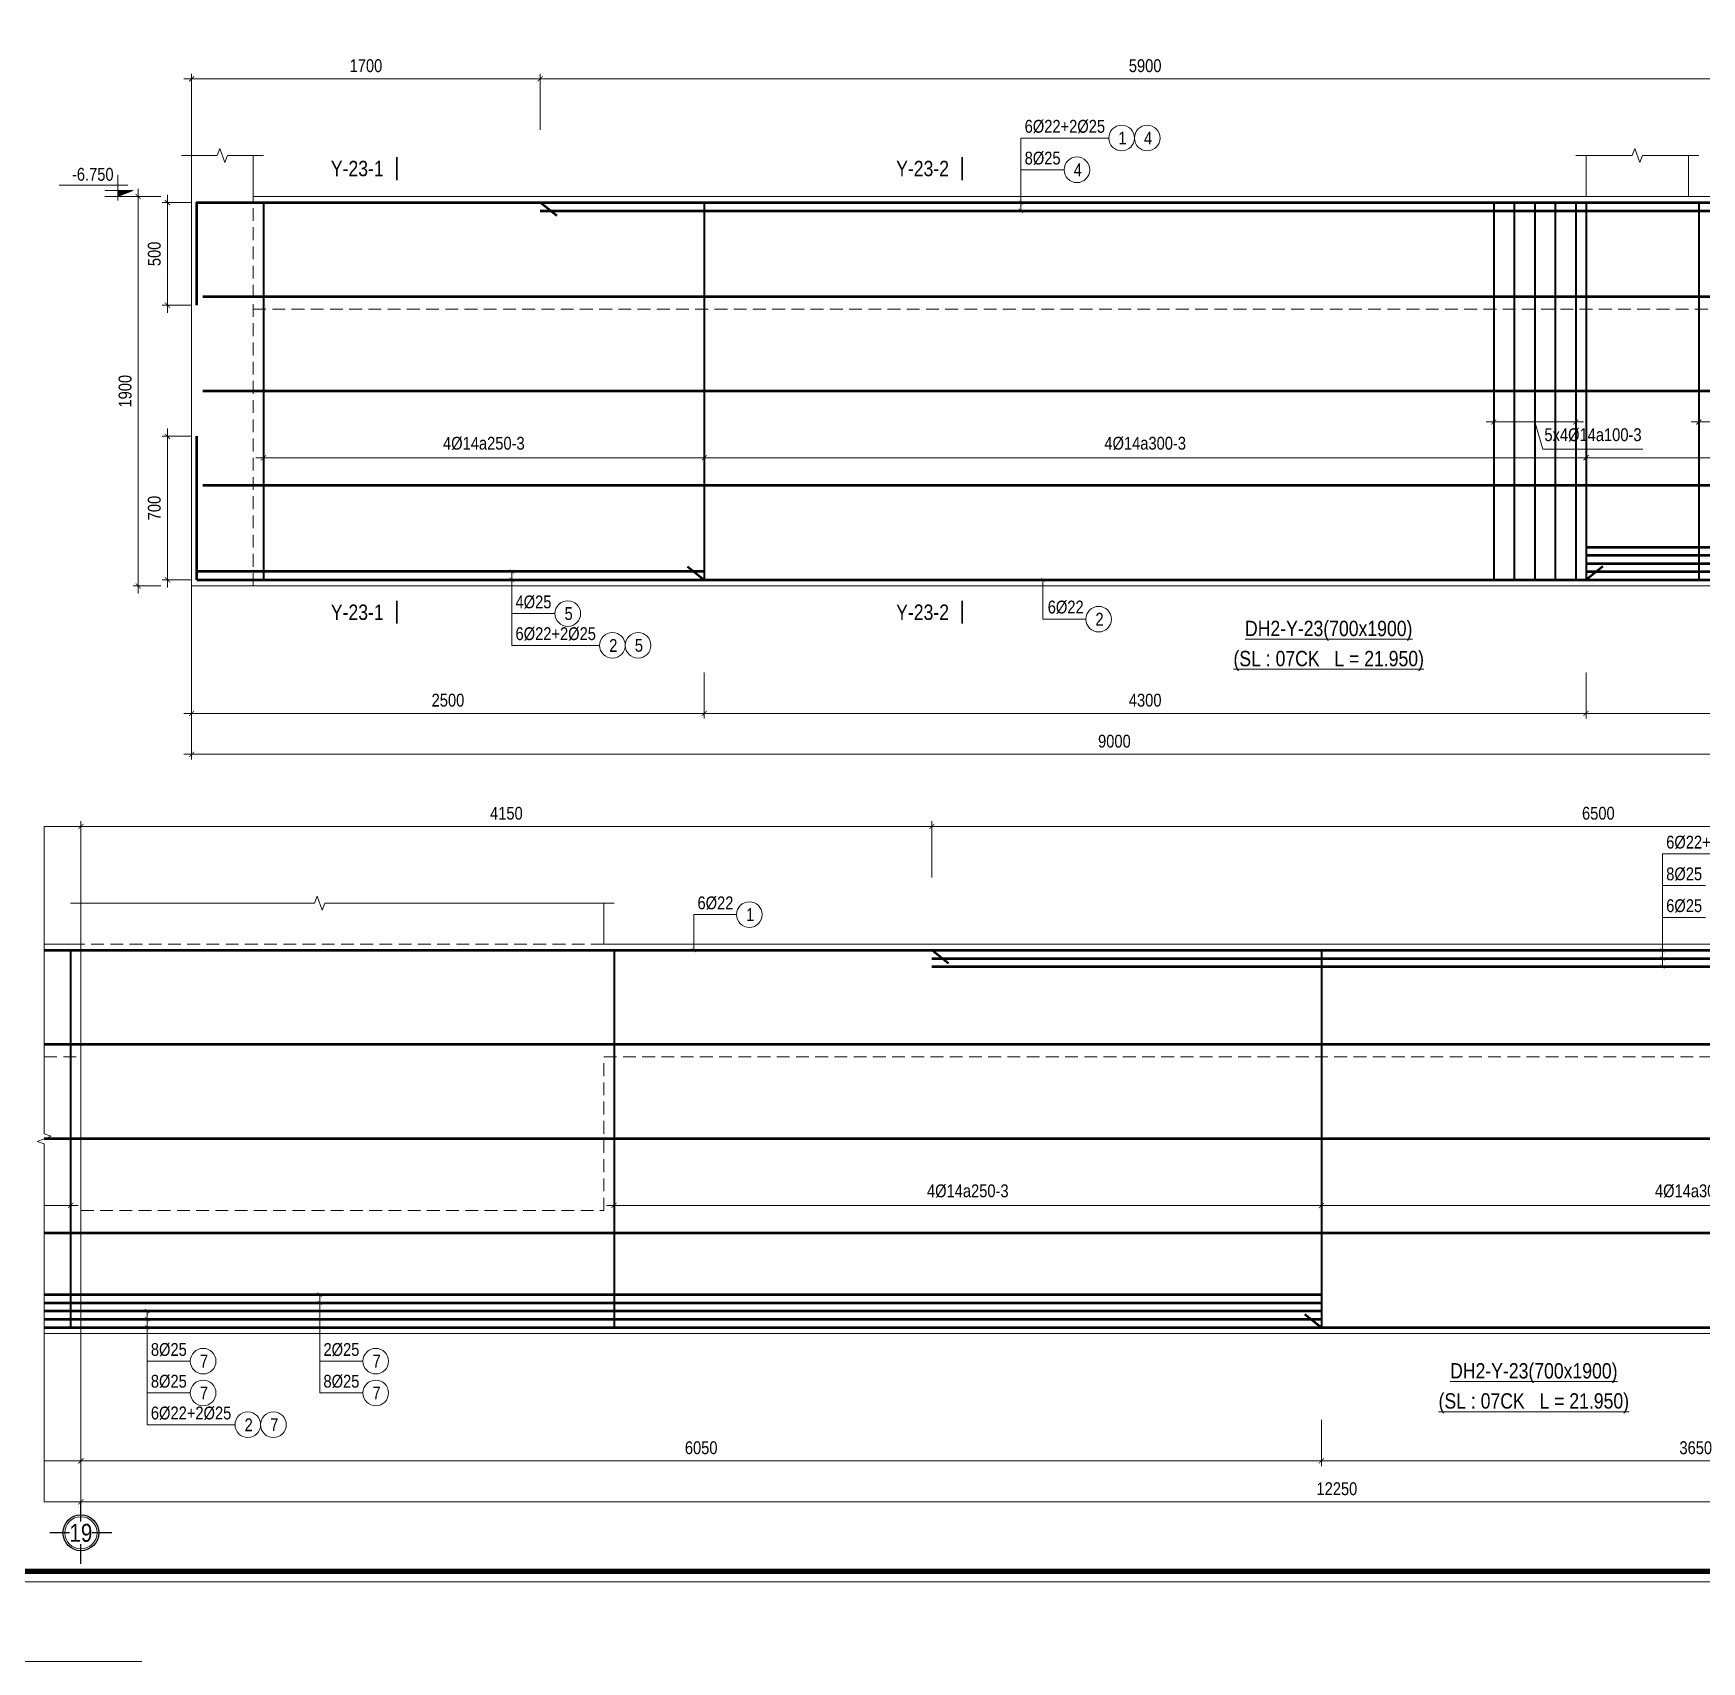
# Model space of a CAD drawing. Header units: millimetres. Extents: x 3014920 to 3563667, y -1638653 to -1356471.
# Drawn here: x 3280740 to 3288876, y -1621074 to -1613131 of the extents above; entities that cross this region are included whole.
import ezdxf
from ezdxf.enums import TextEntityAlignment as Align
from ezdxf.xclip import XClip

# ---------------------------------------------------------------- set-up
doc = ezdxf.new("R2010")
doc.units = ezdxf.units.MM
doc.header["$MEASUREMENT"] = 0
doc.header["$XCLIPFRAME"] = 0
doc.header["$PDMODE"] = 2
for name, pattern in [('6 TANG DIEN HINH 14-15$0$ACAD_ISO10W100', [18, 12, -3, 0, -3]), ('ACAD_ISO04W100', [30, 24, -3, 0, -3]), ('HIDDEN', [0.375, 0.25, -0.125])]:
    doc.linetypes.add(name, pattern=pattern)
doc.layers.get('0').update_dxf_attribs({"lineweight": 9})
doc.layers.get('Defpoints').update_dxf_attribs({"color": 10, "lineweight": 0})
for name, color, linetype, lineweight in [('2', 2, 'Continuous', 20), ('CDAI', 21, 'Continuous', 40), ('CTHEP', 50, 'Continuous', 50), ('DBAO', 90, 'Continuous', 13), ('DGIONG', 130, 'Continuous', 13), ('DMo', 9, 'HIDDEN', 9), ('HATCH', 154, 'Continuous', 9), ('KTH', 154, 'Continuous', 9), ('Net khuat', 8, 'HIDDEN', 13), ('TEXT', 7, 'Continuous', 15), ('TRUC', 251, 'ACAD_ISO04W100', 9)]:
    doc.layers.add(name, color=color, linetype=linetype, lineweight=lineweight)
doc.layers.add('8', color=8, linetype='Continuous')
doc.styles.add('HELVECONDENSE', font='VHELVCN_0.TTF')
doc.styles.add('Star-HelCon', font='VHELVCN_0.TTF')
doc.styles.add('TTP-HelCon', font='VHELVCN_0.TTF')
doc.styles.add('VNI-HELVE-CONDENSE', font='VHELVCN_0.TTF')
doc.dimstyles.new('kc-25', dxfattribs={"dimtxt": 62.5, "dimasz": 20, "dimexe": 20, "dimexo": 50, "dimgap": 25, "dimtad": 3, "dimdec": 0, "dimzin": 0, "dimdsep": 46, "dimtxsty": 'VNI-HELVE-CONDENSE', "dimblk": 'DIM', "dimcen": 2.5, "dimclrd": 256, "dimclre": 154, "dimclrt": 7, "dimaunit": 1, "dimadec": 0, "dimazin": 0, "dimtfac": 1, "dimtdec": 0, "dimtix": 1, "dimtmove": 0, "dimatfit": 3, "dimldrblk": 'DOT', "dimfxl": 1, "dimtolj": 1, "dimtzin": 0, "dimarcsym": 0})
doc.dimstyles.new('TTP-25', dxfattribs={"dimscale": 25, "dimtxt": 2.5, "dimasz": 1, "dimexe": 1, "dimexo": 1, "dimgap": 0.09, "dimtad": 0, "dimdec": 4, "dimrnd": 1, "dimzin": 9, "dimdsep": 46, "dimtxsty": 'TTP-HelCon', "dimblk": 'ARCHTICK', "dimcen": 0.09, "dimdle": 1.5, "dimclrd": 256, "dimclre": 256, "dimclrt": 7, "dimadec": 0, "dimazin": 0, "dimtfac": 1, "dimtdec": 4, "dimtmove": 0, "dimatfit": 3, "dimldrblk": 'ARCHTICK', "dimfxl": 1, "dimtvp": 1, "dimtolj": 1, "dimtzin": 0, "dimarcsym": 0})

# ---------------------------------------------------------------- blocks, each defined once
blk = doc.blocks.new('_ArchTick')
at = {"color": 0, "linetype": 'ByBlock', "const_width": 0.15}
blk.add_lwpolyline([(-0.5, -0.5), (0.5, 0.5)], dxfattribs=at)
blk = doc.blocks.new('*D1471')
at = {"layer": 'Defpoints', "color": 0, "transparency": 16777216}
for p in [(1500, -2296.5), (10500, -2296.5), (1500, -2721.4)]:
    blk.add_point(p, dxfattribs=at)
at = {"layer": 'KTH', "lineweight": -2, "transparency": 16777216}
for p, q in [((1500, -2321.5), (1500, -2746.4)), ((10500, -2321.5), (10500, -2746.4)), ((10537.5, -2721.4), (1462.5, -2721.4))]:
    blk.add_line(p, q, dxfattribs=at)
at = {"layer": 'KTH', "lineweight": -2, "transparency": 16777216, "xscale": 25, "yscale": 25, "zscale": 25, "rotation": 180}
blk.add_blockref('_ArchTick', (1500, -2721.4), dxfattribs=at)
at = {"layer": 'KTH', "lineweight": -2, "transparency": 16777216, "xscale": 25, "yscale": 25, "zscale": 25}
blk.add_blockref('_ArchTick', (10500, -2721.4), dxfattribs=at)
at = {"layer": 'KTH', "color": 7, "transparency": 16777216, "insert": (6000, -2657.6), "char_height": 62.5, "attachment_point": 5, "style": 'TTP-HelCon'}
blk.add_mtext('\\A1;9000', dxfattribs=at)
blk = doc.blocks.new('*D1472')
at = {"layer": 'Defpoints', "color": 0, "transparency": 16777216}
for p in [(3200, 574), (3200, 300), (9100, 300)]:
    blk.add_point(p, dxfattribs=at)
at = {"layer": 'KTH', "lineweight": -2, "transparency": 16777216}
for p, q in [((9137.5, 574), (3162.5, 574)), ((3200, 325), (3200, 599)), ((9100, 325), (9100, 599))]:
    blk.add_line(p, q, dxfattribs=at)
at = {"layer": 'KTH', "lineweight": -2, "transparency": 16777216, "xscale": 25, "yscale": 25, "zscale": 25, "rotation": 180}
blk.add_blockref('_ArchTick', (3200, 574), dxfattribs=at)
at = {"layer": 'KTH', "lineweight": -2, "transparency": 16777216, "xscale": 25, "yscale": 25, "zscale": 25}
blk.add_blockref('_ArchTick', (9100, 574), dxfattribs=at)
at = {"layer": 'KTH', "color": 7, "transparency": 16777216, "insert": (6150, 637.8), "char_height": 62.5, "attachment_point": 5, "style": 'TTP-HelCon'}
blk.add_mtext('\\A1;5900', dxfattribs=at)
blk = doc.blocks.new('*D1461')
at = {"layer": 'Defpoints', "color": 0, "transparency": 16777216}
for p in [(1500, 574), (1500, 300), (3200, 300)]:
    blk.add_point(p, dxfattribs=at)
at = {"layer": 'KTH', "lineweight": -2, "transparency": 16777216}
for p, q in [((3237.5, 574), (1462.5, 574)), ((1500, 325), (1500, 599)), ((3200, 325), (3200, 599))]:
    blk.add_line(p, q, dxfattribs=at)
at = {"layer": 'KTH', "lineweight": -2, "transparency": 16777216, "xscale": 25, "yscale": 25, "zscale": 25, "rotation": 180}
blk.add_blockref('_ArchTick', (1500, 574), dxfattribs=at)
at = {"layer": 'KTH', "lineweight": -2, "transparency": 16777216, "xscale": 25, "yscale": 25, "zscale": 25}
blk.add_blockref('_ArchTick', (3200, 574), dxfattribs=at)
at = {"layer": 'KTH', "color": 7, "transparency": 16777216, "insert": (2350, 637.8), "char_height": 62.5, "attachment_point": 5, "style": 'TTP-HelCon'}
blk.add_mtext('\\A1;1700', dxfattribs=at)
blk = doc.blocks.new('*D1462')
at = {"layer": 'Defpoints', "color": 0, "transparency": 16777216}
for p in [(1500, -2296.5), (4000, -2296.5), (4000, -2521.5)]:
    blk.add_point(p, dxfattribs=at)
at = {"layer": 'KTH', "lineweight": -2, "transparency": 16777216}
for p, q in [((1500, -2321.5), (1500, -2546.5)), ((4000, -2321.5), (4000, -2546.5)), ((1462.5, -2521.5), (4037.5, -2521.5))]:
    blk.add_line(p, q, dxfattribs=at)
at = {"layer": 'KTH', "lineweight": -2, "transparency": 16777216, "xscale": 25, "yscale": 25, "zscale": 25, "rotation": 180}
blk.add_blockref('_ArchTick', (1500, -2521.5), dxfattribs=at)
at = {"layer": 'KTH', "lineweight": -2, "transparency": 16777216, "xscale": 25, "yscale": 25, "zscale": 25}
blk.add_blockref('_ArchTick', (4000, -2521.5), dxfattribs=at)
at = {"layer": 'KTH', "color": 7, "transparency": 16777216, "insert": (2750, -2457.6), "char_height": 62.5, "attachment_point": 5, "style": 'TTP-HelCon'}
blk.add_mtext('\\A1;2500', dxfattribs=at)
blk = doc.blocks.new('*D1463')
at = {"layer": 'Defpoints', "color": 0, "transparency": 16777216}
for p in [(4000, -2296.5), (8300, -2296.5), (8300, -2521.5)]:
    blk.add_point(p, dxfattribs=at)
at = {"layer": 'KTH', "lineweight": -2, "transparency": 16777216}
for p, q in [((4000, -2321.5), (4000, -2546.5)), ((8300, -2321.5), (8300, -2546.5)), ((3962.5, -2521.5), (8337.5, -2521.5))]:
    blk.add_line(p, q, dxfattribs=at)
at = {"layer": 'KTH', "lineweight": -2, "transparency": 16777216, "xscale": 25, "yscale": 25, "zscale": 25, "rotation": 180}
blk.add_blockref('_ArchTick', (4000, -2521.5), dxfattribs=at)
at = {"layer": 'KTH', "lineweight": -2, "transparency": 16777216, "xscale": 25, "yscale": 25, "zscale": 25}
blk.add_blockref('_ArchTick', (8300, -2521.5), dxfattribs=at)
at = {"layer": 'KTH', "color": 7, "transparency": 16777216, "insert": (6150, -2457.6), "char_height": 62.5, "attachment_point": 5, "style": 'TTP-HelCon'}
blk.add_mtext('\\A1;4300', dxfattribs=at)
blk = doc.blocks.new('*D1464')
at = {"layer": 'Defpoints', "color": 0, "transparency": 16777216}
for p in [(1850, -777.8), (4000, -777.8), (4000, -1274.9)]:
    blk.add_point(p, dxfattribs=at)
at = {"layer": 'KTH', "lineweight": -2, "transparency": 16777216}
for p, q in [((1850, -802.8), (1850, -1299.9)), ((4000, -802.8), (4000, -1299.9)), ((1812.5, -1274.9), (4037.5, -1274.9))]:
    blk.add_line(p, q, dxfattribs=at)
at = {"layer": 'KTH', "lineweight": -2, "transparency": 16777216, "xscale": 25, "yscale": 25, "zscale": 25, "rotation": 180}
blk.add_blockref('_ArchTick', (1850, -1274.9), dxfattribs=at)
at = {"layer": 'KTH', "lineweight": -2, "transparency": 16777216, "xscale": 25, "yscale": 25, "zscale": 25}
blk.add_blockref('_ArchTick', (4000, -1274.9), dxfattribs=at)
at = {"layer": 'KTH', "color": 7, "transparency": 16777216, "insert": (2925, -1205), "char_height": 62.5, "attachment_point": 5, "style": 'TTP-HelCon'}
blk.add_mtext('\\A1;4Þ14a250-3', dxfattribs=at)
blk = doc.blocks.new('*D1465')
at = {"layer": 'Defpoints', "color": 0, "transparency": 16777216}
for p in [(4000, -777.8), (8300, -777.8), (8300, -1274.9)]:
    blk.add_point(p, dxfattribs=at)
at = {"layer": 'KTH', "lineweight": -2, "transparency": 16777216}
for p, q in [((4000, -802.8), (4000, -1299.9)), ((8300, -802.8), (8300, -1299.9)), ((3962.5, -1274.9), (8337.5, -1274.9))]:
    blk.add_line(p, q, dxfattribs=at)
at = {"layer": 'KTH', "lineweight": -2, "transparency": 16777216, "xscale": 25, "yscale": 25, "zscale": 25, "rotation": 180}
blk.add_blockref('_ArchTick', (4000, -1274.9), dxfattribs=at)
at = {"layer": 'KTH', "lineweight": -2, "transparency": 16777216, "xscale": 25, "yscale": 25, "zscale": 25}
blk.add_blockref('_ArchTick', (8300, -1274.9), dxfattribs=at)
at = {"layer": 'KTH', "color": 7, "transparency": 16777216, "insert": (6150, -1205), "char_height": 62.5, "attachment_point": 5, "style": 'TTP-HelCon'}
blk.add_mtext('\\A1;4Þ14a300-3', dxfattribs=at)
blk = doc.blocks.new('dau truc')
blk.add_circle((0, 0), 180)
at = {"layer": '8'}
for p, q in [((0, 127), (0, 345)), ((-127, 0), (-345, 0)), ((0, -345), (0, -127)), ((345, 0), (127, 0))]:
    blk.add_line(p, q, dxfattribs=at)
blk.add_circle((0, 0), 200, dxfattribs=at)
at = {"layer": 'TEXT', "style": 'HELVECONDENSE'}
blk.add_attdef('A', text='', height=233, dxfattribs=at).set_placement((0, 0), align=Align.MIDDLE)
blk = doc.blocks.new('DIM')
h = blk.add_hatch(color=1)
h.paths.add_polyline_path([(0.49, 0.29, 1), (0.29, 0.49), (-0.19, 0), (0.19, 0)])
h.paths.add_polyline_path([(0.19, 0), (-0.19, 0), (-0.49, -0.29, 1), (-0.29, -0.49)])
at = {"color": 9}
for p, q in [((-0.19, 0), (-1.5, 0)), ((0.19, 0), (1.5, 0))]:
    blk.add_line(p, q, dxfattribs=at)
at = {"color": 1}
for p, q in [((-0.49, -0.29), (0.29, 0.49)), ((-0.29, -0.49), (0.49, 0.29)), ((-0.19, 0), (0.19, 0))]:
    blk.add_line(p, q, dxfattribs=at)
blk.add_arc((-0.39, -0.39), 0.138, 135, 315, dxfattribs=at)
blk = doc.blocks.new('*D1467')
at = {"layer": 'Defpoints', "color": 0, "transparency": 16777216}
for p in [(1375.6, 0), (1239.6, -1900), (1375.6, -1900)]:
    blk.add_point(p, dxfattribs=at)
at = {"layer": 'KTH', "lineweight": -2, "transparency": 16777216}
for p, q in [((1350.6, 0), (1214.6, 0)), ((1239.6, 37.5), (1239.6, -1937.5)), ((1350.6, -1900), (1214.6, -1900))]:
    blk.add_line(p, q, dxfattribs=at)
at = {"layer": 'KTH', "lineweight": -2, "transparency": 16777216, "xscale": 25, "yscale": 25, "zscale": 25}
for p, rotation in [((1239.6, 0), 90), ((1239.6, -1900), 270)]:
    blk.add_blockref('_ArchTick', p, dxfattribs=dict(at, rotation=rotation))
at = {"layer": 'KTH', "color": 7, "transparency": 16777216, "insert": (1175.7, -950), "char_height": 62.5, "attachment_point": 5, "rotation": 90, "style": 'TTP-HelCon'}
blk.add_mtext('\\A1;1900', dxfattribs=at)
blk = doc.blocks.new('CODE')
at = {"layer": 'DBAO'}
for p, q in [((-62.5, -20), (-62.5, 105)), ((-62.5, 0), (-137.5, 30)), ((-137.5, 30), (0, 30)), ((-137.5, 0), (0, 0)), ((-112.5, 55), (223.6, 55))]:
    blk.add_line(p, q, dxfattribs=at)
at = {"layer": 'HATCH', "color": 1}
blk.add_solid([(-62.5, 0), (-137.5, 30), (-62.5, 30)], dxfattribs=at)
blk = doc.blocks.new('*D1468')
at = {"layer": 'Defpoints', "color": 0, "transparency": 16777216}
for p in [(8300, -777.8), (10450, -777.8), (8300, -1274.9)]:
    blk.add_point(p, dxfattribs=at)
at = {"layer": 'KTH', "lineweight": -2, "transparency": 16777216}
for p, q in [((8300, -802.8), (8300, -1299.9)), ((10450, -802.8), (10450, -1299.9)), ((9375, -1274.9), (9881.2, -1205)), ((9881.2, -1205), (10290.4, -1205)), ((10487.5, -1274.9), (8262.5, -1274.9))]:
    blk.add_line(p, q, dxfattribs=at)
at = {"layer": 'KTH', "lineweight": -2, "transparency": 16777216, "xscale": 25, "yscale": 25, "zscale": 25, "rotation": 180}
blk.add_blockref('_ArchTick', (8300, -1274.9), dxfattribs=at)
at = {"layer": 'KTH', "lineweight": -2, "transparency": 16777216, "xscale": 25, "yscale": 25, "zscale": 25}
blk.add_blockref('_ArchTick', (10450, -1274.9), dxfattribs=at)
at = {"layer": 'KTH', "color": 7, "transparency": 16777216, "insert": (10085.8, -1135.1), "char_height": 62.5, "attachment_point": 5, "style": 'TTP-HelCon'}
blk.add_mtext('\\A1;4Þ14a250-3', dxfattribs=at)
blk = doc.blocks.new('*D1469')
at = {"layer": 'Defpoints', "color": 0, "transparency": 16777216}
for p in [(10500, 574), (9100, 300), (10500, 300)]:
    blk.add_point(p, dxfattribs=at)
at = {"layer": 'KTH', "lineweight": -2, "transparency": 16777216}
for p, q in [((9062.5, 574), (10537.5, 574)), ((9100, 325), (9100, 599)), ((10500, 325), (10500, 599))]:
    blk.add_line(p, q, dxfattribs=at)
at = {"layer": 'KTH', "lineweight": -2, "transparency": 16777216, "xscale": 25, "yscale": 25, "zscale": 25, "rotation": 180}
blk.add_blockref('_ArchTick', (9100, 574), dxfattribs=at)
at = {"layer": 'KTH', "lineweight": -2, "transparency": 16777216, "xscale": 25, "yscale": 25, "zscale": 25}
blk.add_blockref('_ArchTick', (10500, 574), dxfattribs=at)
at = {"layer": 'KTH', "color": 7, "transparency": 16777216, "insert": (9800, 637.8), "char_height": 62.5, "attachment_point": 5, "style": 'TTP-HelCon'}
blk.add_mtext('\\A1;1400', dxfattribs=at)
blk = doc.blocks.new('*D1470')
at = {"layer": 'Defpoints', "color": 0, "transparency": 16777216}
for p in [(14650, 574), (10500, 300), (14650, 300)]:
    blk.add_point(p, dxfattribs=at)
at = {"layer": 'KTH', "lineweight": -2, "transparency": 16777216}
for p, q in [((10462.5, 574), (14687.5, 574)), ((10500, 325), (10500, 599)), ((14650, 325), (14650, 599))]:
    blk.add_line(p, q, dxfattribs=at)
at = {"layer": 'KTH', "lineweight": -2, "transparency": 16777216, "xscale": 25, "yscale": 25, "zscale": 25, "rotation": 180}
blk.add_blockref('_ArchTick', (10500, 574), dxfattribs=at)
at = {"layer": 'KTH', "lineweight": -2, "transparency": 16777216, "xscale": 25, "yscale": 25, "zscale": 25}
blk.add_blockref('_ArchTick', (14650, 574), dxfattribs=at)
at = {"layer": 'KTH', "color": 7, "transparency": 16777216, "insert": (12575, 637.8), "char_height": 62.5, "attachment_point": 5, "style": 'TTP-HelCon'}
blk.add_mtext('\\A1;4150', dxfattribs=at)
blk = doc.blocks.new('*D1453')
at = {"layer": 'Defpoints', "color": 0, "transparency": 16777216}
for p in [(14650, 574), (14650, 300), (21150, 300)]:
    blk.add_point(p, dxfattribs=at)
at = {"layer": 'KTH', "lineweight": -2, "transparency": 16777216}
for p, q in [((21187.5, 574), (14612.5, 574)), ((14650, 325), (14650, 599)), ((21150, 325), (21150, 599))]:
    blk.add_line(p, q, dxfattribs=at)
at = {"layer": 'KTH', "lineweight": -2, "transparency": 16777216, "xscale": 25, "yscale": 25, "zscale": 25, "rotation": 180}
blk.add_blockref('_ArchTick', (14650, 574), dxfattribs=at)
at = {"layer": 'KTH', "lineweight": -2, "transparency": 16777216, "xscale": 25, "yscale": 25, "zscale": 25}
blk.add_blockref('_ArchTick', (21150, 574), dxfattribs=at)
at = {"layer": 'KTH', "color": 7, "transparency": 16777216, "insert": (17900, 637.8), "char_height": 62.5, "attachment_point": 5, "style": 'TTP-HelCon'}
blk.add_mtext('\\A1;6500', dxfattribs=at)
blk = doc.blocks.new('*D1454')
at = {"layer": 'Defpoints', "color": 0, "transparency": 16777216}
for p in [(16550, -777.8), (20200, -777.8), (16550, -1274.9)]:
    blk.add_point(p, dxfattribs=at)
at = {"layer": 'KTH', "lineweight": -2, "transparency": 16777216}
for p, q in [((16550, -802.8), (16550, -1299.9)), ((20200, -802.8), (20200, -1299.9)), ((20237.5, -1274.9), (16512.5, -1274.9))]:
    blk.add_line(p, q, dxfattribs=at)
at = {"layer": 'KTH', "lineweight": -2, "transparency": 16777216, "xscale": 25, "yscale": 25, "zscale": 25, "rotation": 180}
blk.add_blockref('_ArchTick', (16550, -1274.9), dxfattribs=at)
at = {"layer": 'KTH', "lineweight": -2, "transparency": 16777216, "xscale": 25, "yscale": 25, "zscale": 25}
blk.add_blockref('_ArchTick', (20200, -1274.9), dxfattribs=at)
at = {"layer": 'KTH', "color": 7, "transparency": 16777216, "insert": (18375, -1205), "char_height": 62.5, "attachment_point": 5, "style": 'TTP-HelCon'}
blk.add_mtext('\\A1;4Þ14a300-3', dxfattribs=at)
blk = doc.blocks.new('*D1456')
at = {"layer": 'Defpoints', "color": 0, "transparency": 16777216}
for p in [(8300, -2296.5), (10500, -2296.5), (8300, -2521.5)]:
    blk.add_point(p, dxfattribs=at)
at = {"layer": 'KTH', "lineweight": -2, "transparency": 16777216}
for p, q in [((8300, -2321.5), (8300, -2546.5)), ((10500, -2321.5), (10500, -2546.5)), ((10537.5, -2521.5), (8262.5, -2521.5))]:
    blk.add_line(p, q, dxfattribs=at)
at = {"layer": 'KTH', "lineweight": -2, "transparency": 16777216, "xscale": 25, "yscale": 25, "zscale": 25, "rotation": 180}
blk.add_blockref('_ArchTick', (8300, -2521.5), dxfattribs=at)
at = {"layer": 'KTH', "lineweight": -2, "transparency": 16777216, "xscale": 25, "yscale": 25, "zscale": 25}
blk.add_blockref('_ArchTick', (10500, -2521.5), dxfattribs=at)
at = {"layer": 'KTH', "color": 7, "transparency": 16777216, "insert": (9400, -2457.6), "char_height": 62.5, "attachment_point": 5, "style": 'TTP-HelCon'}
blk.add_mtext('\\A1;2200', dxfattribs=at)
blk = doc.blocks.new('*D1457')
at = {"layer": 'Defpoints', "color": 0, "transparency": 16777216}
for p in [(10500, -2296.5), (16550, -2296.5), (16550, -2521.5)]:
    blk.add_point(p, dxfattribs=at)
at = {"layer": 'KTH', "lineweight": -2, "transparency": 16777216}
for p, q in [((10500, -2321.5), (10500, -2546.5)), ((16550, -2321.5), (16550, -2546.5)), ((10462.5, -2521.5), (16587.5, -2521.5))]:
    blk.add_line(p, q, dxfattribs=at)
at = {"layer": 'KTH', "lineweight": -2, "transparency": 16777216, "xscale": 25, "yscale": 25, "zscale": 25, "rotation": 180}
blk.add_blockref('_ArchTick', (10500, -2521.5), dxfattribs=at)
at = {"layer": 'KTH', "lineweight": -2, "transparency": 16777216, "xscale": 25, "yscale": 25, "zscale": 25}
blk.add_blockref('_ArchTick', (16550, -2521.5), dxfattribs=at)
at = {"layer": 'KTH', "color": 7, "transparency": 16777216, "insert": (13525, -2457.6), "char_height": 62.5, "attachment_point": 5, "style": 'TTP-HelCon'}
blk.add_mtext('\\A1;6050', dxfattribs=at)
blk = doc.blocks.new('*D1458')
at = {"layer": 'Defpoints', "color": 0, "transparency": 16777216}
for p in [(16550, -2296.5), (20200, -2296.5), (20200, -2521.5)]:
    blk.add_point(p, dxfattribs=at)
at = {"layer": 'KTH', "lineweight": -2, "transparency": 16777216}
for p, q in [((16550, -2321.5), (16550, -2546.5)), ((20200, -2321.5), (20200, -2546.5)), ((16512.5, -2521.5), (20237.5, -2521.5))]:
    blk.add_line(p, q, dxfattribs=at)
at = {"layer": 'KTH', "lineweight": -2, "transparency": 16777216, "xscale": 25, "yscale": 25, "zscale": 25, "rotation": 180}
blk.add_blockref('_ArchTick', (16550, -2521.5), dxfattribs=at)
at = {"layer": 'KTH', "lineweight": -2, "transparency": 16777216, "xscale": 25, "yscale": 25, "zscale": 25}
blk.add_blockref('_ArchTick', (20200, -2521.5), dxfattribs=at)
at = {"layer": 'KTH', "color": 7, "transparency": 16777216, "insert": (18375, -2457.6), "char_height": 62.5, "attachment_point": 5, "style": 'TTP-HelCon'}
blk.add_mtext('\\A1;3650', dxfattribs=at)
blk = doc.blocks.new('*D1459')
at = {"layer": 'Defpoints', "color": 0, "transparency": 16777216}
for p in [(10500, -2296.5), (22750, -2296.5), (22750, -2721.4)]:
    blk.add_point(p, dxfattribs=at)
at = {"layer": 'KTH', "lineweight": -2, "transparency": 16777216}
for p, q in [((10500, -2321.5), (10500, -2746.4)), ((22750, -2321.5), (22750, -2746.4)), ((10462.5, -2721.4), (22787.5, -2721.4))]:
    blk.add_line(p, q, dxfattribs=at)
at = {"layer": 'KTH', "lineweight": -2, "transparency": 16777216, "xscale": 25, "yscale": 25, "zscale": 25, "rotation": 180}
blk.add_blockref('_ArchTick', (10500, -2721.4), dxfattribs=at)
at = {"layer": 'KTH', "lineweight": -2, "transparency": 16777216, "xscale": 25, "yscale": 25, "zscale": 25}
blk.add_blockref('_ArchTick', (22750, -2721.4), dxfattribs=at)
at = {"layer": 'KTH', "color": 7, "transparency": 16777216, "insert": (16625, -2657.6), "char_height": 62.5, "attachment_point": 5, "style": 'TTP-HelCon'}
blk.add_mtext('\\A1;12250', dxfattribs=at)
blk = doc.blocks.new('MC')
at = {"layer": 'CTHEP', "const_width": 10, "elevation": 0}
blk.add_lwpolyline([(36, 150), (36, 0)], dxfattribs=at)
at = {"layer": 'TEXT', "style": 'TTP-HelCon'}
blk.add_attdef('A', text='', height=100, dxfattribs=at).set_placement((-50, 26), align=Align.RIGHT)
blk = doc.blocks.new('*D1460')
at = {"layer": 'Defpoints', "color": 0, "transparency": 16777216}
for p in [(13100, -789.9), (16550, -777.8), (13100, -1274.9)]:
    blk.add_point(p, dxfattribs=at)
at = {"layer": 'KTH', "lineweight": -2, "transparency": 16777216}
for p, q in [((16550, -802.8), (16550, -1299.9)), ((13100, -814.9), (13100, -1299.9)), ((16587.5, -1274.9), (13062.5, -1274.9))]:
    blk.add_line(p, q, dxfattribs=at)
at = {"layer": 'KTH', "lineweight": -2, "transparency": 16777216, "xscale": 25, "yscale": 25, "zscale": 25, "rotation": 180}
blk.add_blockref('_ArchTick', (13100, -1274.9), dxfattribs=at)
at = {"layer": 'KTH', "lineweight": -2, "transparency": 16777216, "xscale": 25, "yscale": 25, "zscale": 25}
blk.add_blockref('_ArchTick', (16550, -1274.9), dxfattribs=at)
at = {"layer": 'KTH', "color": 7, "transparency": 16777216, "insert": (14825, -1205), "char_height": 62.5, "attachment_point": 5, "style": 'TTP-HelCon'}
blk.add_mtext('\\A1;4Þ14a250-3', dxfattribs=at)
blk = doc.blocks.new('*D1450')
at = {"layer": 'Defpoints', "color": 0, "transparency": 16777216}
for p in [(1524.5, -1170), (1382, -1870), (1524.5, -1870)]:
    blk.add_point(p, dxfattribs=at)
at = {"layer": 'KTH', "lineweight": -2, "transparency": 16777216}
for p, q in [((1382, -1132.5), (1382, -1907.5)), ((1499.5, -1170), (1357, -1170)), ((1499.5, -1870), (1357, -1870))]:
    blk.add_line(p, q, dxfattribs=at)
at = {"layer": 'KTH', "lineweight": -2, "transparency": 16777216, "xscale": 25, "yscale": 25, "zscale": 25}
for p, rotation in [((1382, -1170), 90), ((1382, -1870), 270)]:
    blk.add_blockref('_ArchTick', p, dxfattribs=dict(at, rotation=rotation))
at = {"layer": 'KTH', "color": 7, "transparency": 16777216, "insert": (1318.2, -1520), "char_height": 62.5, "attachment_point": 5, "rotation": 90, "style": 'TTP-HelCon'}
blk.add_mtext('\\A1;700', dxfattribs=at)
blk = doc.blocks.new('*D1449')
at = {"layer": 'Defpoints', "color": 0, "transparency": 16777216}
for p in [(1524.5, -30), (1382, -530), (1524.5, -530)]:
    blk.add_point(p, dxfattribs=at)
at = {"layer": 'KTH', "lineweight": -2, "transparency": 16777216}
for p, q in [((1382, 7.5), (1382, -567.5)), ((1499.5, -30), (1357, -30)), ((1499.5, -530), (1357, -530))]:
    blk.add_line(p, q, dxfattribs=at)
at = {"layer": 'KTH', "lineweight": -2, "transparency": 16777216, "xscale": 25, "yscale": 25, "zscale": 25}
for p, rotation in [((1382, -30), 90), ((1382, -530), 270)]:
    blk.add_blockref('_ArchTick', p, dxfattribs=dict(at, rotation=rotation))
at = {"layer": 'KTH', "color": 7, "transparency": 16777216, "insert": (1318.2, -280), "char_height": 62.5, "attachment_point": 5, "rotation": 90, "style": 'TTP-HelCon'}
blk.add_mtext('\\A1;500', dxfattribs=at)
blk = doc.blocks.new('*D1445')
at = {"layer": 'Defpoints', "color": 0, "transparency": 16777216}
for p in [(8850, -602.9), (9250, -602.9), (9250, -1100)]:
    blk.add_point(p, dxfattribs=at)
at = {"layer": 'KTH', "lineweight": -2, "transparency": 16777216}
for p, q in [((8850, -627.9), (8850, -1125)), ((9250, -627.9), (9250, -1125)), ((8812.5, -1100), (9287.5, -1100)), ((9050, -1100), (9090, -1233.3)), ((9090, -1233.3), (9577.6, -1233.3))]:
    blk.add_line(p, q, dxfattribs=at)
at = {"layer": 'KTH', "lineweight": -2, "transparency": 16777216, "xscale": 25, "yscale": 25, "zscale": 25, "rotation": 180}
blk.add_blockref('_ArchTick', (8850, -1100), dxfattribs=at)
at = {"layer": 'KTH', "lineweight": -2, "transparency": 16777216, "xscale": 25, "yscale": 25, "zscale": 25}
blk.add_blockref('_ArchTick', (9250, -1100), dxfattribs=at)
at = {"layer": 'KTH', "color": 7, "transparency": 16777216, "insert": (9333.8, -1163.3), "char_height": 62.5, "attachment_point": 5, "style": 'TTP-HelCon'}
blk.add_mtext('\\A1;5x4Þ14a100-3', dxfattribs=at)
blk = doc.blocks.new('*D1446')
at = {"layer": 'Defpoints', "color": 0, "transparency": 16777216}
for p in [(7850, -602.9), (8250, -602.9), (7850, -1100)]:
    blk.add_point(p, dxfattribs=at)
at = {"layer": 'KTH', "lineweight": -2, "transparency": 16777216}
for p, q in [((7850, -627.9), (7850, -1125)), ((8250, -627.9), (8250, -1125)), ((8287.5, -1100), (7812.5, -1100)), ((8050, -1100), (8090, -1233.3)), ((8090, -1233.3), (8577.6, -1233.3))]:
    blk.add_line(p, q, dxfattribs=at)
at = {"layer": 'KTH', "lineweight": -2, "transparency": 16777216, "xscale": 25, "yscale": 25, "zscale": 25, "rotation": 180}
blk.add_blockref('_ArchTick', (7850, -1100), dxfattribs=at)
at = {"layer": 'KTH', "lineweight": -2, "transparency": 16777216, "xscale": 25, "yscale": 25, "zscale": 25}
blk.add_blockref('_ArchTick', (8250, -1100), dxfattribs=at)
at = {"layer": 'KTH', "color": 7, "transparency": 16777216, "insert": (8333.8, -1163.3), "char_height": 62.5, "attachment_point": 5, "style": 'TTP-HelCon'}
blk.add_mtext('\\A1;5x4Þ14a100-3', dxfattribs=at)
blk = doc.blocks.new('2Y-24')
at = {"layer": 'CTHEP'}
for p, q in [((59365.00001, -500), (1530.00001, -500)), ((1530.00001, -970), (59445.00001, -970))]:
    blk.add_line(p, q, dxfattribs=at)
blk.add_lwpolyline([(1570.00001, -229.99859), (1570.00001, -30), (59445.00001, -30), (59445.00001, -229.56756)], dxfattribs=at)
blk = doc.blocks.new('CHG_XX_Khung ten')
blk.add_lwpolyline([(15, 579), (826, 579), (826, 15), (15, 15)], close=True)
at = {"color": 4, "linetype": 'Continuous', "const_width": 1}
blk.add_lwpolyline([(17, 577), (824, 577), (824, 17), (17, 17)], close=True, dxfattribs=at)
at = {"layer": 'Defpoints', "color": 1, "ltscale": 2}
blk.add_lwpolyline([(40.06, 0), (0, 0), (0, 40)], dxfattribs=at)
blk = doc.blocks.new('2Y-23')
at = {"layer": 'CDAI'}
for points in [[(1849.99794, -30), (1849.99794, -1870)], [(3999.99794, -30), (3999.99794, -1870)], [(7849.99978, -30.00001), (7849.99978, -1870.00001)], [(7949.99978, -30.00001), (7949.99978, -1870.00001)], [(8049.99978, -30.00001), (8049.99978, -1870.00001)], [(8149.99978, -30.00001), (8149.99978, -1870.00001)], [(8249.99978, -30.00001), (8249.99978, -1870.00001)], [(8299.99978, -30), (8299.99978, -1870)], [(8849.998, -30.00001), (8849.998, -1870.00001)], [(10449.99978, -30), (10449.99978, -1870)], [(13099.99901, -30), (13099.99901, -1870)], [(16549.99901, -30), (16549.99901, -1870)]]:
    blk.add_lwpolyline(points, dxfattribs=at)
at = {"layer": 'CTHEP'}
for p, q in [((3281.42383, -94.5255), (3199.99794, -30)), ((14731.42491, -94.5255), (14649.99901, -30)), ((23349.37228, -490), (1554.5472, -490)), ((23331.56537, -950), (1554.54719, -950)), ((1524.54719, -1870), (1524.54719, -1170)), ((23331.56537, -1410), (1554.54719, -1410)), ((1524.54719, -1870), (23420, -1870)), ((3918.57204, -1805.4745), (3999.99794, -1870)), ((8381.42567, -1805.4745), (8299.99978, -1870)), ((16468.57312, -1805.47451), (16549.99901, -1870))]:
    blk.add_line(p, q, dxfattribs=at)
for points in [[(1524.54719, -530), (1524.54719, -30), (23420, -30), (23420, -530)], [(3199.99794, -70), (9099.99978, -70)], [(14649.99901, -70), (21149.99999, -70)], [(14649.99901, -110), (21149.99999, -110)], [(8299.99978, -1710), (16549.99901, -1710)], [(8299.99978, -1750), (16549.99901, -1750)], [(3999.99794, -1830), (1524.54719, -1830)], [(8299.99978, -1790), (16549.99901, -1790)], [(8299.99978, -1830), (16549.99901, -1830)]]:
    blk.add_lwpolyline(points, dxfattribs=at)
at = {"layer": 'DBAO', "linetype": 'Continuous'}
for p, q in [((1500.00544, 200), (1500.00544, 0)), ((1800.00544, 200), (1800.00544, 0)), ((8299.99978, 200), (8299.99978, 0)), ((8799.998, 200), (8799.998, 0)), ((10500, 200), (10500, 0)), ((13050.00544, 200), (13050.00544, 0)), ((1800.00544, 0), (10499.99978, 0)), ((13050.00544, 0), (23450, 0))]:
    blk.add_line(p, q, dxfattribs=at)
at = {"layer": 'DBAO', "linetype": 'Continuous', "flags": 128}
for points in [[(1500.00544, 0), (1500.00544, -1900)], [(23450, 0), (23450, -1900), (1500.00544, -1900)]]:
    blk.add_lwpolyline(points, dxfattribs=at)
at = {"layer": 'DGIONG', "linetype": 'Continuous', "flags": 128}
for points in [[(1850.00544, 200), (1675.00544, 200), (1662.50544, 165.65653), (1637.50544, 234.34347), (1625.00544, 200), (1450.00544, 200)], [(8849.998, 200), (8574.99889, 200), (8562.49889, 165.65653), (8537.49889, 234.34347), (8524.99889, 200), (8249.98478, 200)], [(13100.00544, 200), (11689.58061, 200), (11677.08061, 165.65653), (11652.08061, 234.34347), (11639.58061, 200), (10450, 200)]]:
    blk.add_lwpolyline(points, dxfattribs=at)
at = {"layer": 'DGIONG'}
for centre in [(6035.14523, 285.24833), (6160.14523, 285.24833), (5817.25573, 130.26733), (13759.79745, 143.92733), (3334.34204, -2034.94284), (5923.26305, -2062.04426), (11096.19286, -2034.94284), (11937.88795, -2034.94284), (3552.23154, -2189.92384), (3677.23154, -2189.92384), (11096.19275, -2189.92384), (11937.88785, -2189.92384), (11314.08225, -2344.90484), (11439.08225, -2344.90484)]:
    blk.add_circle(centre, 62.5, dxfattribs=at)
at = {"layer": 'Net khuat', "ltscale": 250}
for p, q in [((1799.99794, 0), (1800.00544, 0)), ((1799.99794, -1900), (1799.99794, 0)), ((13050.00544, 0), (10499.99978, 0)), ((13049.99879, 0), (13050.00629, 0)), ((1799.99794, -550), (10499.99978, -550)), ((10499.99978, -550), (10499.99978, -1300)), ((13050.00303, -550), (22749.99999, -550)), ((13050.00303, -1300), (13050.00303, -550)), ((10499.99978, -1300), (13050.00303, -1300))]:
    blk.add_line(p, q, dxfattribs=at)
at = {"layer": 'TRUC', "linetype": '6 TANG DIEN HINH 14-15$0$ACAD_ISO10W100', "ltscale": 1250}
for points in [[(10499.99978, 581.80316), (10499.99978, -2558.64143)], [(1500.00544, 560.5), (1500.00544, -2389)]]:
    blk.add_lwpolyline(points, dxfattribs=at)
at = {"xscale": 0.75, "yscale": 0.75, "zscale": 0.75}
for p, values in [((2474.05452, 79.50624), {'A': 'Y-23-1'}), ((5230.8969, 79.50624), {'A': 'Y-23-2'})]:
    blk.add_blockref('MC', p, dxfattribs=at).add_auto_attribs(values)
ref = blk.add_blockref('MC', (2474.05452, -1971.55805), dxfattribs=dict(xscale=-0.75, yscale=0.75, zscale=0.75, rotation=180))
ref.add_attrib('A', 'Y-23-1', dxfattribs={"layer": 'TEXT', "height": 75, "style": 'TTP-HelCon'}).set_placement((2436.55452, -2065.68848), align=Align.RIGHT)
ref = blk.add_blockref('MC', (5230.8969, -1971.55805), dxfattribs=dict(xscale=-0.75, yscale=0.75, zscale=0.75, rotation=180))
ref.add_attrib('A', 'Y-23-2', dxfattribs={"layer": 'TEXT', "height": 75, "style": 'TTP-HelCon'}).set_placement((5193.3969, -2065.68848), align=Align.RIGHT)
at = {"layer": '2', "ltscale": 300}
ref = blk.add_blockref('dau truc', (10499.99978, -2872.28804), dxfattribs=dict(at, xscale=0.436713129747659, yscale=0.436713129747659, zscale=0.436713129747659))
ref.add_attrib('A', '19', dxfattribs={"layer": 'TEXT', "height": 87.5, "style": 'HELVECONDENSE'}).set_placement((10499.99978, -2872.28804), align=Align.MIDDLE)
at = {"layer": 'KTH', "linetype": 'Continuous', "xscale": -1}
blk.add_blockref('CODE', (1077.06738, 0), dxfattribs=at)
at = {"layer": 'TEXT', "style": 'TTP-HelCon'}
for s, p in [('6Þ22+2Þ25', (18230.90985, 466.08228, 0)), ('6Þ22+2Þ25', (5562.33735, 311.10128, 0)), ('8Þ25', (18230.90985, 311.10128, 0)), ('8Þ25', (5562.33735, 156.12028, 0)), ('6Þ22', (13506.80922, 169.78028, 0)), ('6Þ25', (18230.90977, 156.12028, 0)), ('4Þ25', (3079.42366, -2009.08989, 0)), ('8Þ25', (10841.27448, -2009.08989, 0)), ('2Þ25', (11682.96957, -2009.08989, 0)), ('6Þ22', (5674.77482, -2034.1472, 0)), ('6Þ22+2Þ25', (3079.42366, -2164.07089, 0)), ('8Þ25', (10841.27438, -2164.07089, 0)), ('8Þ25', (11682.96948, -2164.07089, 0)), ('6Þ22+2Þ25', (10841.27438, -2319.0519, 0))]:
    blk.add_text(s, height=62.5, dxfattribs=at).set_placement(p)
at = {"layer": 'TEXT', "style": 'Star-HelCon'}
for s, p in [('1', (6039.3119, 285.24833)), ('4', (6164.3119, 285.24833)), ('1', (13763.96412, 143.92733)), ('4', (5821.4224, 130.26733)), ('5', (3338.5087, -2034.94284)), ('2', (5927.42972, -2062.04426)), ('7', (11100.35952, -2034.94284)), ('7', (11942.05462, -2034.94284)), ('2', (3556.3982, -2189.92384)), ('5', (3681.3982, -2189.92384)), ('7', (11100.35942, -2189.92384)), ('7', (11942.05452, -2189.92384)), ('2', (11318.24892, -2344.90484)), ('7', (11443.24892, -2344.90484))]:
    blk.add_text(s, height=62.5, dxfattribs=at).set_placement(p, align=Align.MIDDLE)
at = {"layer": 'TEXT', "style": 'TTP-HelCon'}
blk.add_text('-6.750', height=62.5, dxfattribs=at).set_placement((1119.33404, 76.99499), align=Align.RIGHT)
for s, p in [('%%UDH2-Y-23(700x1900)', (7045.10275, -2144.82152)), ('%%UDH2-Y-23(700x1900)', (17585.37127, -2119.41887)), ('%%U(SL : 07CK   L = 21.950)', (17585.37127, -2266.31347)), ('%%U(SL : 07CK   L = 21.950)', (7045.10275, -2291.71612))]:
    blk.add_text(s, height=75, dxfattribs=at).set_placement(p, align=Align.CENTER)
at = {"layer": 'KTH'}
for base, p1, p2, picture, middle in [((1500.00544, 574.00461), (3199.99794, 300), (1500.00544, 300), '*D1461', (2350.00169, 637.83794)), ((3199.99794, 574.00461), (9099.99978, 300), (3199.99794, 300), '*D1472', (6149.99886, 637.83794)), ((14649.99901, 574.00461), (21149.99999, 300), (14649.99901, 300), '*D1453', (17899.9995, 637.83794)), ((1500.00544, -2721.4235), (10499.99978, -2296.46776), (1500.00544, -2296.46776), '*D1471', (6000.00261, -2657.59017)), ((3999.99794, -2521.46776), (1500.00544, -2296.46776), (3999.99794, -2296.46776), '*D1462', (2750.00169, -2457.63443)), ((8299.99978, -2521.46776), (3999.99794, -2296.46776), (8299.99978, -2296.46776), '*D1463', (6149.99886, -2457.63443)), ((16549.99901, -2521.46776), (10499.99978, -2296.46776), (16549.99901, -2296.46776), '*D1457', (13524.9994, -2457.63443)), ((20199.99999, -2521.46776), (16549.99901, -2296.46776), (20199.99999, -2296.46776), '*D1458', (18374.9995, -2457.63443))]:
    dim = blk.add_linear_dim(base=base, p1=p1, p2=p2, dimstyle='TTP-25', override={"dimtmove": 1}, dxfattribs=at)
    dim.commit()
    dim.dimension.update_dxf_attribs({"geometry": picture, "text_midpoint": middle})
for base, p1, p2, angle, picture, middle in [((10499.99978, 574.00461), (9099.99978, 300), (10499.99978, 300), 180, '*D1469', (9799.99978, 637.83794)), ((14649.99901, 574.00461), (10499.99978, 300), (14649.99901, 300), 180, '*D1470', (12574.9994, 637.83794)), ((1239.56738, -1900), (1375.56738, 0), (1375.56738, -1900), 90, '*D1467', (1175.73404, -950)), ((1381.9962, -530), (1524.54719, -30), (1524.54719, -530), 90, '*D1449', (1318.16287, -280)), ((1381.9962, -1870), (1524.54719, -1170), (1524.54719, -1870), 90, '*D1450', (1318.16287, -1520)), ((8299.99978, -2521.46776), (10499.99978, -2296.46776), (8299.99978, -2296.46776), 180, '*D1456', (9399.99978, -2457.63443)), ((22750, -2721.4235), (10499.99978, -2296.46776), (22750, -2296.46776), 180, '*D1459', (16624.99989, -2657.59017))]:
    dim = blk.add_linear_dim(base=base, p1=p1, p2=p2, angle=angle, dimstyle='TTP-25', override={"dimtmove": 1}, dxfattribs=at)
    dim.commit()
    dim.dimension.update_dxf_attribs({"geometry": picture, "text_midpoint": middle})
for base, p1, p2, text, picture, middle in [((7849.99978, -1100), (8249.99978, -602.86333), (7849.99978, -602.86333), '5x4Þ14a100-3', '*D1446', (8092.22478, -1163.33334)), ((13099.99901, -1274.89902), (16549.99901, -777.76235), (13099.99901, -789.89828), '4Þ14a250-3', '*D1460', (14824.99901, -1204.98236)), ((16549.99901, -1274.89902), (20199.99999, -777.76235), (16549.99901, -777.76235), '4Þ14a300-3', '*D1454', (18374.9995, -1204.98236))]:
    dim = blk.add_linear_dim(base=base, p1=p1, p2=p2, angle=180, text=text, dimstyle='TTP-25', override={"dimtmove": 1}, dxfattribs=at)
    dim.commit()
    dim.dimension.update_dxf_attribs({"geometry": picture, "text_midpoint": middle})
for base, p1, p2, text, picture, middle in [((9249.998, -1100), (8849.998, -602.86333), (9249.998, -602.86333), '5x4Þ14a100-3', '*D1445', (9092.223, -1163.33334)), ((3999.99794, -1274.89902), (1849.99794, -777.76235), (3999.99794, -777.76235), '4Þ14a250-3', '*D1464', (2924.99794, -1204.98236)), ((8299.99978, -1274.89902), (3999.99794, -777.76235), (8299.99978, -777.76235), '4Þ14a300-3', '*D1465', (6149.99886, -1204.98236))]:
    dim = blk.add_linear_dim(base=base, p1=p1, p2=p2, text=text, dimstyle='TTP-25', override={"dimtmove": 1}, dxfattribs=at)
    dim.commit()
    dim.dimension.update_dxf_attribs({"geometry": picture, "text_midpoint": middle})
dim = blk.add_linear_dim(base=(8299.99978, -1274.89902), p1=(10449.99978, -777.76235), p2=(8299.99978, -777.76235), angle=180, text='4Þ14a250-3', dimstyle='TTP-25', override={"dimtmove": 1}, dxfattribs=at)
dim.commit()
dim.dimension.update_dxf_attribs({"geometry": '*D1468', "text_midpoint": (9883.42391, -1204.98236), "dimtype": 128})
at = {"layer": 'DGIONG'}
for points in [[(18212.39809, -30), (18212.39782, 440.22934), (18641.21773, 440.22934)], [(5543.82559, -30), (5543.82532, 285.24833), (5972.64523, 285.24833)], [(18212.39809, -70), (18212.39782, 285.24833), (18423.32823, 285.24833)], [(5543.82559, -70), (5543.82532, 130.26733), (5754.75573, 130.26733)], [(13488.29745, -30), (13488.29719, 143.92733), (13697.29745, 143.92733)], [(18212.39791, -110), (18212.39774, 130.26733), (18423.32814, 130.26733)], [(11664.45776, -1750.00382), (11664.45744, -2189.92384), (11875.38785, -2189.92384)], [(11664.4578, -1710.00382), (11664.45754, -2034.94284), (11875.38795, -2034.94284)], [(3060.91199, -1830), (3060.91163, -2034.94284), (3271.84204, -2034.94284)], [(3060.91195, -1870), (3060.91163, -2189.92384), (3489.73154, -2189.92384)], [(5651.76305, -1870), (5651.76279, -2062.04426), (5860.76305, -2062.04426)], [(10822.76271, -1830), (10822.76234, -2189.92384), (11033.69275, -2189.92384)], [(10822.76266, -1870), (10822.76234, -2344.90484), (11251.58225, -2344.90484)], [(10822.76281, -1790), (10822.76245, -2034.94284), (11033.69286, -2034.94284)]]:
    blk.add_leader(points, dimstyle='kc-25', override={"dimtad": 0, "dimldrblk": 'ArchTick', "dimfxl": 100, "dimarcsym": 1}, dxfattribs=at)

msp = doc.modelspace()

# ---------------------------------------------------------------- linework, layer by layer
at = {"layer": 'DGIONG', "linetype": 'Continuous', "elevation": 0, "flags": 128}
msp.add_lwpolyline([(3280793.04451, -1620294.99736), (3280793.0446, -1618548.57386), (3280758.70113, -1618536.07386), (3280827.38807, -1618511.07386), (3280793.0446, -1618498.57386), (3280793.04449, -1616999.56771)], dxfattribs=at)

# ---------------------------------------------------------------- block references
at = {"layer": 'DMo'}
ref = msp.add_blockref('2Y-23', (3280012.22317, -1613926.4435), dxfattribs=at)
XClip(ref).set_block_clipping_path([(287.462381945, -3143.757542334), (15165.6256358079, 723.737925885)])
ref = msp.add_blockref('2Y-24', (3270263.0456, -1614263.77882), dxfattribs=at)
XClip(ref).set_block_clipping_path([(32286.1370120863, -2671.537374286), (49525.7308495543, 872.0645011081)])
ref = msp.add_blockref('2Y-23', (3270472.1499, -1617573.57386), dxfattribs=at)
XClip(ref).set_block_clipping_path([(10320.8945899857, -3823.0894510541), (23937.1130298818, 766.210468211)])
ref = msp.add_blockref('2Y-24', (3253772.88781, -1617832.02132), dxfattribs=at)
XClip(ref).set_block_clipping_path([(48943.7100193603, -3336.8618450251), (60226.8673605951, 829.1583676089)])

# ---------------------------------------------------------------- next in the draw order: block references
at = {"color": 5, "xscale": 25.92478421704392, "yscale": 25.92478421704392, "zscale": 25.92478421704392}
msp.add_blockref('CHG_XX_Khung ten', (3280231.54967, -1621074.38806), dxfattribs=at)

doc.saveas('drawing.dxf')
